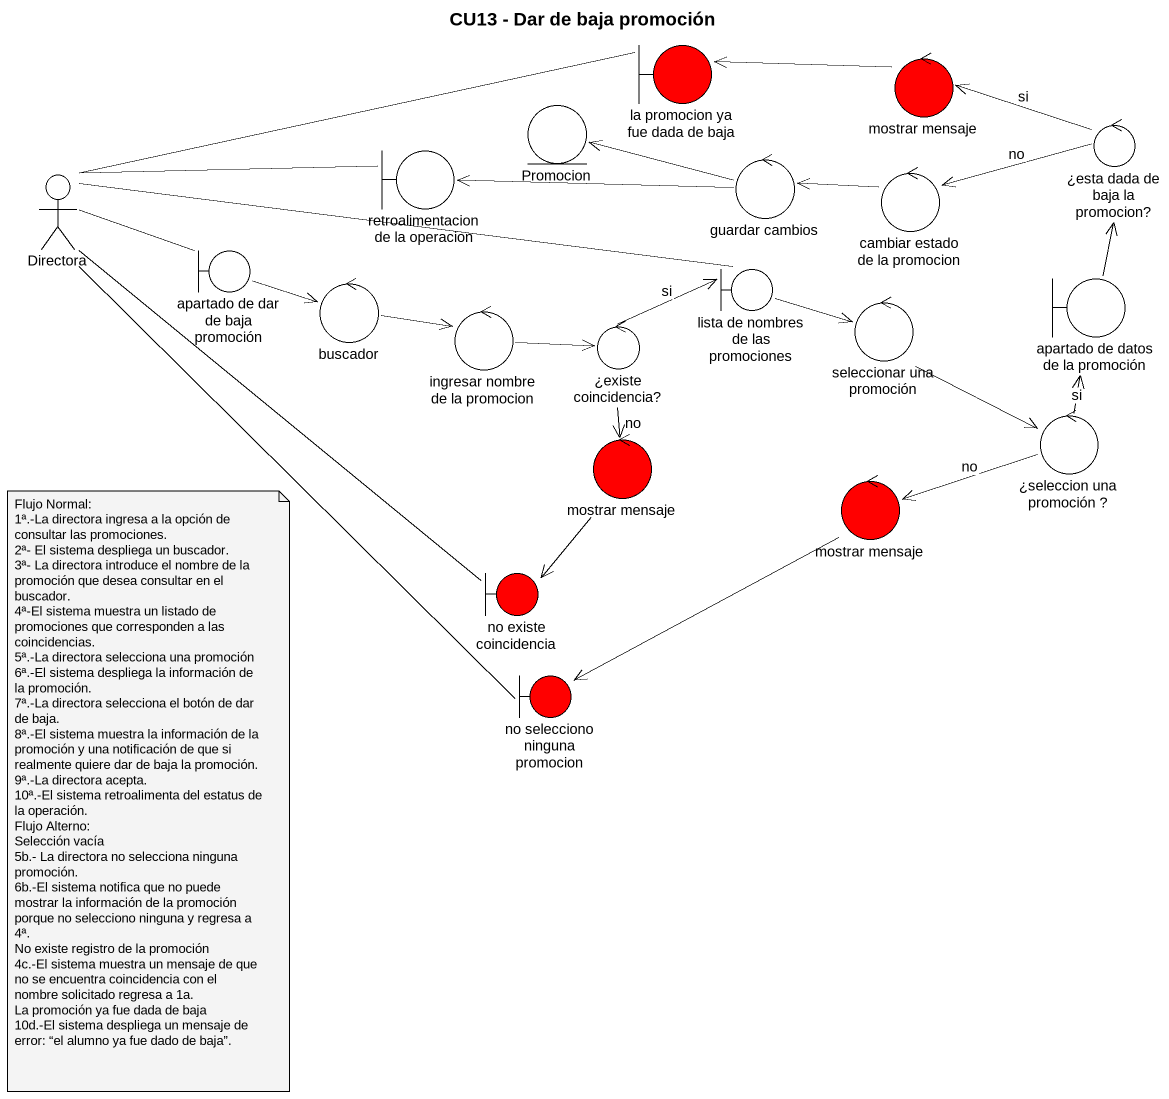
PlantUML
@startuml
title CU13 - Dar de baja promoción
boundary "la promocion ya fue dada de baja" as la_promocion_ya_fue_dada_de #FF0000
control "mostrar mensaje" as mostrar_mensaje #FF0000
entity Promocion
control "¿esta dada de baja la promocion?" as esta_dada_de_baja_la
actor Directora
boundary "retroalimentacion de la operacion" as retroalimentacion_de_la
control "guardar cambios" as guardar_cambios
control "cambiar estado de la promocion" as cambiar_estado_de_la
boundary "apartado de dar de baja promoción" as apartado_de_dar_de_baja
control buscador
control "ingresar nombre de la promocion" as ingresar_nombre_de_la
boundary "lista de nombres de las promociones" as lista_de_nombres_de_las
control "seleccionar una promoción" as seleccionar_una_promoción
boundary "apartado de datos de la promoción" as apartado_de_datos_de_la
control "¿existe coincidencia?" as existe_coincidencia
control "¿seleccion una promoción ?" as seleccion_una_promoción
control "mostrar mensaje" as mostrar_mensaje_2 #FF0000
control "mostrar mensaje" as mostrar_mensaje_3 #FF0000
boundary "no existe coincidencia" as no_existe_coincidencia #FF0000
boundary "no selecciono ninguna promocion" as no_selecciono_ninguna #FF0000
la_promocion_ya_fue_dada_de -left- Directora
mostrar_mensaje -left-> la_promocion_ya_fue_dada_de
esta_dada_de_baja_la -left-> mostrar_mensaje : si
esta_dada_de_baja_la -left-> cambiar_estado_de_la : no
Directora -right- apartado_de_dar_de_baja
retroalimentacion_de_la -left- Directora
guardar_cambios -left-> Promocion
guardar_cambios -left-> retroalimentacion_de_la
cambiar_estado_de_la -left-> guardar_cambios
apartado_de_dar_de_baja -right-> buscador
buscador -right-> ingresar_nombre_de_la
ingresar_nombre_de_la -right-> existe_coincidencia
lista_de_nombres_de_las -left- Directora
lista_de_nombres_de_las -right-> seleccionar_una_promoción
seleccionar_una_promoción --> seleccion_una_promoción
apartado_de_datos_de_la -up-> esta_dada_de_baja_la
existe_coincidencia -right-> lista_de_nombres_de_las : si
existe_coincidencia --> mostrar_mensaje_2 : no
seleccion_una_promoción -up-> apartado_de_datos_de_la : si
seleccion_una_promoción -left-> mostrar_mensaje_3 : no
mostrar_mensaje_2 --> no_existe_coincidencia
mostrar_mensaje_3 --> no_selecciono_ninguna
no_existe_coincidencia -up- Directora
no_selecciono_ninguna -up- Directora
note as N1
  Flujo Normal:
  1ª.-La directora ingresa a la opción de consultar las promociones.
  2ª- El sistema despliega un buscador.
  3ª- La directora introduce el nombre de la promoción que desea consultar en el buscador.
  4ª-El sistema muestra un listado de promociones que corresponden a las coincidencias.
  5ª.-La directora selecciona una promoción
  6ª.-El sistema despliega la información de la promoción.
  7ª.-La directora selecciona el botón de dar de baja.
  8ª.-El sistema muestra la información de la promoción y una notificación de que si realmente quiere dar de baja la promoción.
  9ª.-La directora acepta.
  10ª.-El sistema retroalimenta del estatus de la operación.
  Flujo Alterno:
  Selección vacía
  5b.- La directora no selecciona ninguna promoción.
  6b.-El sistema notifica que no puede mostrar la información de la promoción porque no selecciono ninguna y regresa a 4ª.
  No existe registro de la promoción
  4c.-El sistema muestra un mensaje de que no se encuentra coincidencia con el nombre solicitado regresa a 1a.
  La promoción ya fue dada de baja
  10d.-El sistema despliega un mensaje de error: “el alumno ya fue dado de baja”.
end note
@enduml
